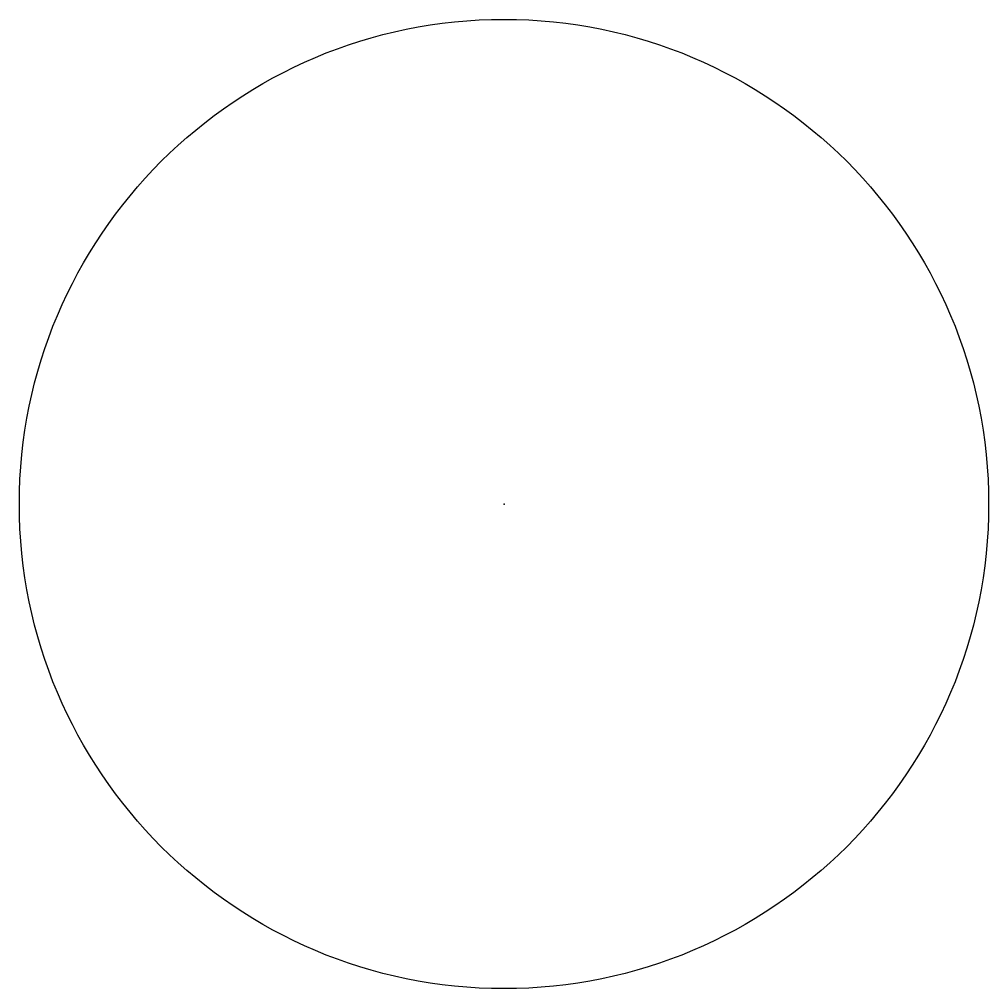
# Model space of a CAD drawing. Header units: centimetres. Extents: x -6.1 to 6.1, y -6.1 to 6.1.
import ezdxf

# ---------------------------------------------------------------- set-up
doc = ezdxf.new("R2010")
doc.units = ezdxf.units.CM
doc.header["$MEASUREMENT"] = 0
doc.layers.add('16 mm SUPPORT RAIL v3_Sketch1', color=7, linetype='Continuous')

msp = doc.modelspace()

# ---------------------------------------------------------------- linework, layer by layer
at = {"layer": '16 mm SUPPORT RAIL v3_Sketch1'}
msp.add_circle((0, 0), 6.145, dxfattribs=at)
msp.add_point((0, 0), dxfattribs=at)

doc.saveas('drawing.dxf')
